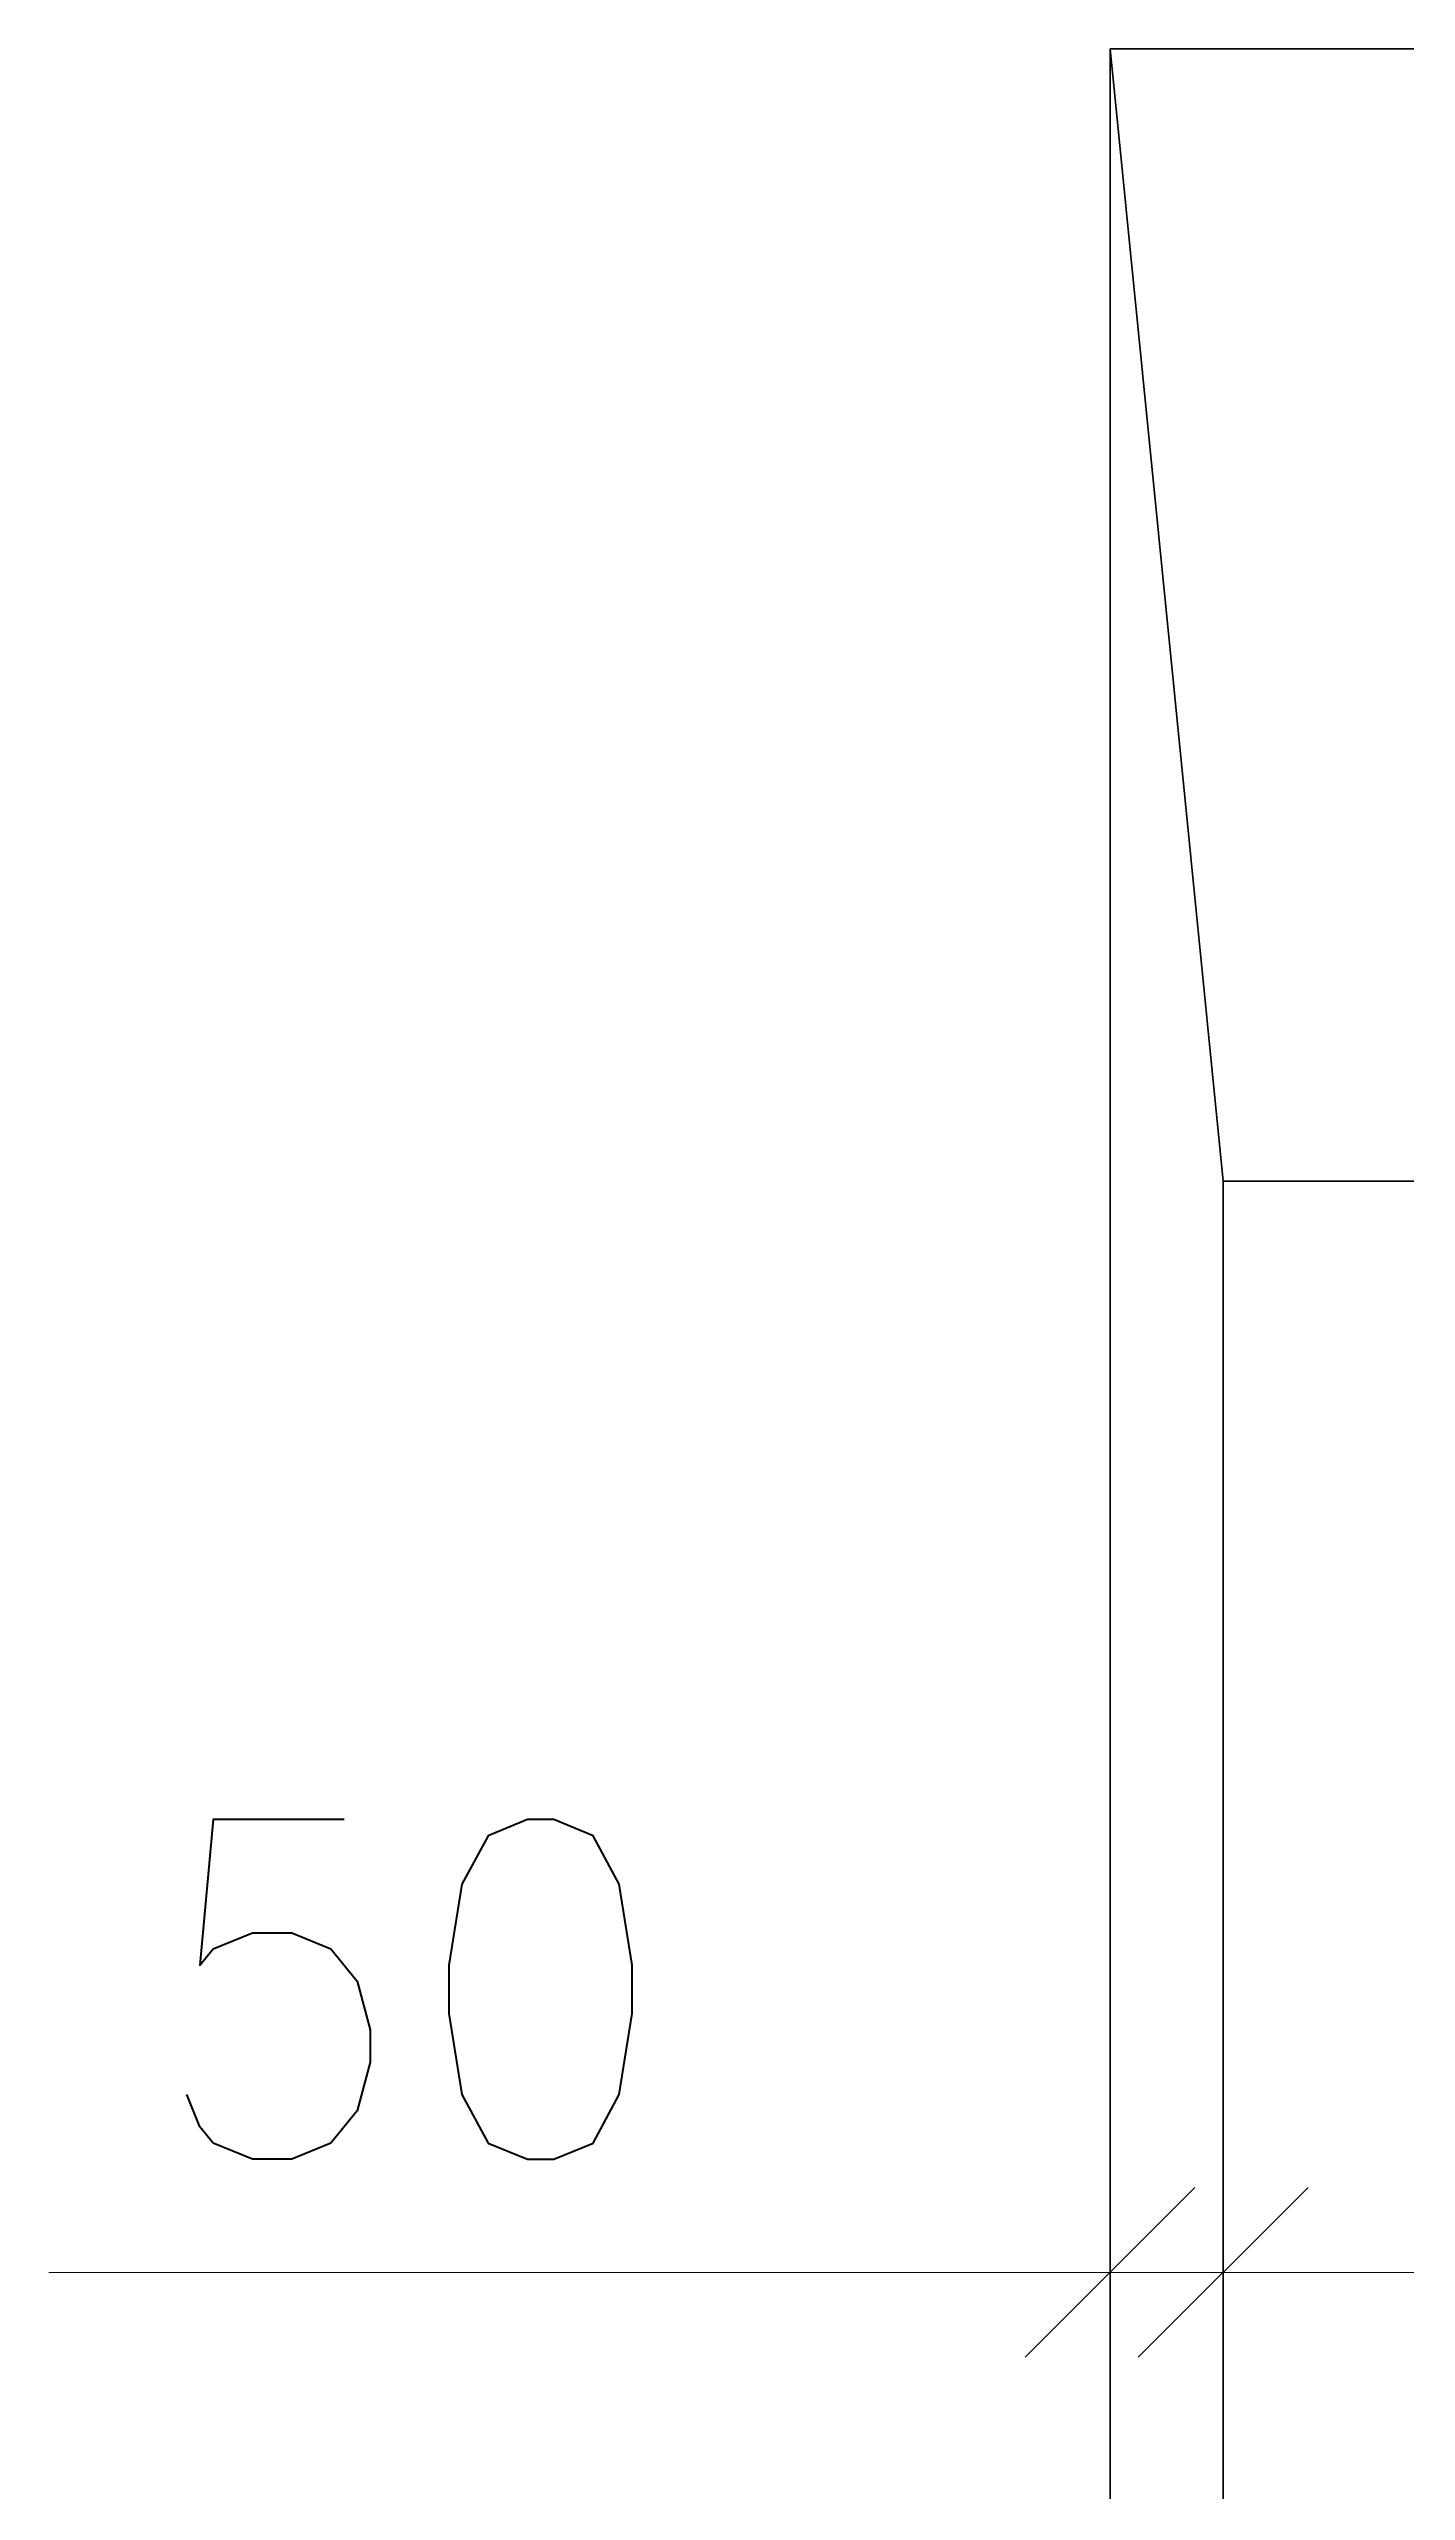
# Model space of a CAD drawing. Header units: millimetres. Extents: x 12861 to 36957, y 18531 to 36351.
# Drawn here: x 34189 to 34788, y 33656 to 34735 of the extents above; entities that cross this region are included whole.
import ezdxf

# ---------------------------------------------------------------- set-up
doc = ezdxf.new("R2010")
doc.units = ezdxf.units.MM
doc.header["$MEASUREMENT"] = 0
doc.layers.add('0.25', color=7, linetype='Continuous', lineweight=25)
doc.layers.add('0.35', color=6, linetype='Continuous', lineweight=35)
doc.styles.add('MyTextStyle', font='romans.shx', dxfattribs={"width": 0.9})
doc.dimstyles.new('Annotative SK int', dxfattribs={"dimscale": 0, "dimtxt": 3, "dimasz": 1.5, "dimexe": 1.5, "dimexo": 0, "dimgap": 1, "dimtad": 1, "dimdec": 0, "dimlfac": -1, "dimrnd": 5, "dimzin": 0, "dimtxsty": 'MyTextStyle', "dimblk": 'OBLIQUE', "dimcen": 1.5, "dimdle": 1.5, "dimadec": 0, "dimazin": 0, "dimtfac": 1, "dimtdec": 0, "dimtofl": 0, "dimtmove": 0, "dimatfit": 3, "dimldrblk": 'NONE', "dimfxl": 1.5, "dimfxlon": 1, "dimtfill": 1, "dimtolj": 1, "dimtzin": 0, "dimlwd": 18, "dimarcsym": 0})

# ---------------------------------------------------------------- blocks, each defined once
blk = doc.blocks.new('_Oblique')
at = {"color": 0, "linetype": 'ByBlock', "lineweight": -2}
blk.add_line((-0.5, -0.5), (0.5, 0.5), dxfattribs=at)
blk = doc.blocks.new('*D68')
at = {"layer": '0.25', "color": 0, "linetype": 'Continuous', "lineweight": -2, "transparency": 16777216}
for p, q in [((35307.3, 33149.9), (35307.3, 32999.9)), ((35407.3, 33149.9), (35407.3, 32999.9))]:
    blk.add_line(p, q, dxfattribs=at)
at = {"layer": '0.25', "color": 0, "linetype": 'Continuous', "lineweight": 18, "transparency": 16777216}
for p, q in [((35357.3, 33074.9), (35157.3, 32790.6)), ((35482.3, 33074.9), (35232.3, 33074.9)), ((35157.3, 32790.6), (34729.4, 32790.6))]:
    blk.add_line(p, q, dxfattribs=at)
at = {"layer": 'Defpoints', "color": 0, "linetype": 'Continuous', "transparency": 16777216}
for p in [(35307.3, 34234.9), (35407.3, 34234.9), (35307.3, 33074.9)]:
    blk.add_point(p, dxfattribs=at)
at = {"layer": '0.25', "color": 0, "linetype": 'Continuous', "lineweight": 18, "transparency": 16777216, "xscale": 75, "yscale": 75, "zscale": 75, "rotation": 180}
blk.add_blockref('_Oblique', (35307.3, 33074.9), dxfattribs=at)
at = {"layer": '0.25', "color": 0, "linetype": 'Continuous', "lineweight": 18, "transparency": 16777216, "xscale": 75, "yscale": 75, "zscale": 75}
blk.add_blockref('_Oblique', (35407.3, 33074.9), dxfattribs=at)
at = {"layer": '0.25', "color": 0, "linetype": 'Continuous', "transparency": 16777216, "insert": (34943.3, 32915.6), "char_height": 150, "attachment_point": 5, "style": 'MyTextStyle', "bg_fill": 3, "box_fill_scale": 1.25, "bg_fill_color": 256, "bg_fill_true_color": 13158600, "bg_fill_transparency": 0}
blk.add_mtext('\\A1;100', dxfattribs=at)
blk = doc.blocks.new('_None')
blk = doc.blocks.new('*D69')
at = {"layer": '0.25', "color": 0, "linetype": 'Continuous', "lineweight": -2, "transparency": 16777216}
for p, q in [((34707.3, 33827.9), (34707.3, 33677.9)), ((35257.3, 33827.9), (35257.3, 33677.9))]:
    blk.add_line(p, q, dxfattribs=at)
at = {"layer": '0.25', "color": 0, "linetype": 'Continuous', "lineweight": 18, "transparency": 16777216}
blk.add_line((35332.3, 33752.9), (34632.3, 33752.9), dxfattribs=at)
at = {"layer": 'Defpoints', "color": 0, "linetype": 'Continuous', "transparency": 16777216}
for p in [(34707.3, 34234.9), (35257.3, 34234.9), (34707.3, 33752.9)]:
    blk.add_point(p, dxfattribs=at)
at = {"layer": '0.25', "color": 0, "linetype": 'Continuous', "lineweight": 18, "transparency": 16777216, "xscale": 75, "yscale": 75, "zscale": 75, "rotation": 180}
blk.add_blockref('_Oblique', (34707.3, 33752.9), dxfattribs=at)
at = {"layer": '0.25', "color": 0, "linetype": 'Continuous', "lineweight": 18, "transparency": 16777216, "xscale": 75, "yscale": 75, "zscale": 75}
blk.add_blockref('_Oblique', (35257.3, 33752.9), dxfattribs=at)
at = {"layer": '0.25', "color": 0, "linetype": 'Continuous', "transparency": 16777216, "insert": (34982.3, 33877.9), "char_height": 150, "attachment_point": 5, "style": 'MyTextStyle', "bg_fill": 3, "box_fill_scale": 1.25, "bg_fill_color": 256, "bg_fill_true_color": 13158600, "bg_fill_transparency": 0}
blk.add_mtext('\\A1;550', dxfattribs=at)
blk = doc.blocks.new('*D70')
at = {"layer": '0.25', "color": 0, "linetype": 'Continuous', "lineweight": -2, "transparency": 16777216}
for p, q in [((34657.3, 33827.9), (34657.3, 33677.9)), ((34707.3, 33827.9), (34707.3, 33677.9))]:
    blk.add_line(p, q, dxfattribs=at)
at = {"layer": '0.25', "color": 0, "linetype": 'Continuous', "lineweight": 18, "transparency": 16777216}
for p, q in [((34657.3, 33752.9), (34188.7, 33752.9)), ((34707.3, 33752.9), (34782.3, 33752.9))]:
    blk.add_line(p, q, dxfattribs=at)
at = {"layer": 'Defpoints', "color": 0, "linetype": 'Continuous', "transparency": 16777216}
for p in [(34657.3, 34734.9), (34707.3, 34234.9), (34657.3, 33752.9)]:
    blk.add_point(p, dxfattribs=at)
at = {"layer": '0.25', "color": 0, "linetype": 'Continuous', "lineweight": 18, "transparency": 16777216, "xscale": 75, "yscale": 75, "zscale": 75}
blk.add_blockref('_Oblique', (34657.3, 33752.9), dxfattribs=at)
at = {"layer": '0.25', "color": 0, "linetype": 'Continuous', "lineweight": 18, "transparency": 16777216, "xscale": 75, "yscale": 75, "zscale": 75, "rotation": 180}
blk.add_blockref('_Oblique', (34707.3, 33752.9), dxfattribs=at)
at = {"layer": '0.25', "color": 0, "linetype": 'Continuous', "transparency": 16777216, "insert": (34348, 33877.9), "char_height": 150, "attachment_point": 5, "style": 'MyTextStyle', "bg_fill": 3, "box_fill_scale": 1.25, "bg_fill_color": 256, "bg_fill_true_color": 13158600, "bg_fill_transparency": 0}
blk.add_mtext('\\A1;50', dxfattribs=at)

msp = doc.modelspace()

# ---------------------------------------------------------------- linework, layer by layer
at = {"layer": '0.35', "linetype": 'Continuous'}
for p, q in [((34657.3, 23934.9), (34657.3, 34734.9)), ((34657.3, 34734.9), (34707.3, 34234.9)), ((34657.3, 34734.9), (35282.3, 34734.9)), ((34707.3, 24434.9), (34707.3, 34234.9)), ((35257.3, 34234.9), (34707.3, 34234.9))]:
    msp.add_line(p, q, dxfattribs=at)

# ---------------------------------------------------------------- next in the draw order: dimensions: what is measured, and where the dimension line sits
at = {"layer": '0.25', "linetype": 'Continuous'}
dim = msp.add_linear_dim(base=(35307.3, 33074.9), p1=(35407.3, 34234.9), p2=(35307.3, 34234.9), dimstyle='Annotative SK int', dxfattribs=at)
dim.commit()
dim.dimension.update_dxf_attribs({"geometry": '*D68', "text_midpoint": (35107.3, 32790.6), "dimtype": 160})

# ---------------------------------------------------------------- next in the draw order: dimensions: what is measured, and where the dimension line sits
dim = msp.add_linear_dim(base=(34707.3, 33752.9), p1=(35257.3, 34234.9), p2=(34707.3, 34234.9), dimstyle='Annotative SK int', dxfattribs=at)
dim.commit()
dim.dimension.update_dxf_attribs({"geometry": '*D69', "text_midpoint": (34982.3, 33877.9)})

# ---------------------------------------------------------------- next in the draw order: dimensions: what is measured, and where the dimension line sits
dim = msp.add_linear_dim(base=(34657.3, 33752.9), p1=(34707.3, 34234.9), p2=(34657.3, 34734.9), dimstyle='Annotative SK int', dxfattribs=at)
dim.commit()
dim.dimension.update_dxf_attribs({"geometry": '*D70', "text_midpoint": (34348, 33752.9), "dimtype": 160})

doc.saveas('drawing.dxf')
